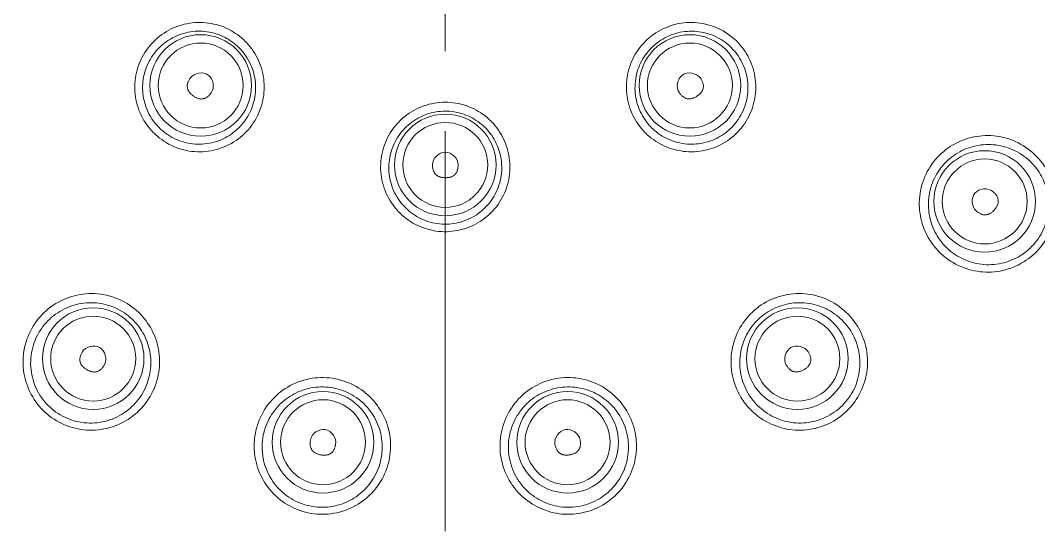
# Model space of a CAD drawing. Header units: millimetres. Extents: x 1435 to 2029, y -1230 to -810.
# Drawn here: x 1685.13 to 1716.94, y -926.41 to -910.5 of the extents above; entities that cross this region are included whole.
import ezdxf

# ---------------------------------------------------------------- set-up
doc = ezdxf.new("R2010")
doc.units = ezdxf.units.MM
doc.header["$LTSCALE"] = 10
doc.linetypes.add('CENTER', pattern=[2, 1.25, -0.25, 0.25, -0.25])
doc.layers.add('41', color=7, linetype='Continuous')
doc.layers.add('CL', color=1, linetype='CENTER')

msp = doc.modelspace()

# ---------------------------------------------------------------- linework, layer by layer
at = {"layer": '41', "color": 3, "linetype": 'Continuous', "lineweight": 5, "extrusion": (0, 0, -1)}
for centre, radius in [((-1698.40274, -902.01799), 39.1474), ((-1698.40274, -902.01799), 38.81921), ((-1698.40274, -902.01799), 38.46191), ((-1690.76154, -912.53521), 1.5866), ((-1706.04395, -912.53521), 1.5866), ((-1698.40274, -915.01799), 1.5866), ((-1715.25572, -916.15932), 1.5866), ((-1687.40274, -921.07055), 1.5866), ((-1709.40274, -921.07055), 1.5866), ((-1694.58248, -923.68376), 1.5866), ((-1702.223, -923.68376), 1.5866)]:
    msp.add_circle(centre, radius, dxfattribs=at)
at = {"layer": '41', "color": 3, "linetype": 'Continuous', "lineweight": 5}
for centre, radius in [((1698.40274, -902.01799), 38.84741), ((1690.76154, -912.53521), 1.32679), ((1706.04395, -912.53521), 1.32679), ((1698.40274, -915.01799), 1.32679), ((1715.25572, -916.15932), 1.32679), ((1687.40274, -921.07055), 1.32679), ((1709.40274, -921.07055), 1.32679), ((1694.58248, -923.68376), 1.32679), ((1702.223, -923.68376), 1.32679)]:
    msp.add_circle(centre, radius, dxfattribs=at)
at = {"layer": '41', "color": 7, "linetype": 'Continuous', "lineweight": 5, "extrusion": (0, 0, -1)}
msp.add_circle((-1698.40274, -902.01799), 38.82819, dxfattribs=at)
at = {"layer": '41', "color": 7, "linetype": 'Continuous', "lineweight": 5}
msp.add_circle((1698.40274, -902.01799), 38.69737, dxfattribs=at)
for points, degree, knots in [([(1710.80763, -861.43355), (1704.43785, -859.4729), (1697.70682, -859.05988), (1687.92136, -860.75512), (1684.77073, -861.68737), (1678.69198, -864.28703), (1675.79006, -865.95192), (1670.51201, -869.86368), (1668.07071, -872.16193), (1663.82125, -877.21594), (1662.01189, -879.9591), (1659.02718, -885.87989), (1657.88594, -889.00565), (1656.36149, -895.4016), (1655.96541, -898.7412), (1655.9695, -908.6206), (1657.55294, -915.22506), (1661.9922, -924.04122), (1663.84319, -926.8498), (1668.07896, -931.88137), (1670.48537, -934.15303), (1675.82524, -938.10922), (1678.6784, -939.74049), (1684.73708, -942.33594), (1687.95791, -943.28799), (1694.43301, -944.40824), (1697.76031, -944.59295), (1704.37607, -944.17223), (1707.6233, -943.58234), (1710.80817, -942.60197)], 3, [0, 0, 0, 0, 0.125, 0.125, 0.1875, 0.1875, 0.25, 0.25, 0.3125, 0.3125, 0.375, 0.375, 0.4375, 0.4375, 0.5, 0.5, 0.625, 0.625, 0.6875, 0.6875, 0.75, 0.75, 0.8125, 0.8125, 0.875, 0.875, 0.9375, 0.9375, 1, 1, 1, 1]), ([(1691.08514, -912.77033), (1690.84475, -913.09473), (1690.52642, -912.85882), (1690.20803, -912.62287), (1690.43793, -912.3001)], 2, [0, 0, 0, 0.5, 0.5, 1, 1, 1]), ([(1706.36756, -912.3001), (1706.6018, -912.62897), (1706.27907, -912.85882), (1705.95628, -913.08872), (1705.72034, -912.77033)], 2, [0, 0, 0, 0.5, 0.5, 1, 1, 1]), ([(1698.80274, -915.01799), (1698.79894, -915.42173), (1698.40274, -915.41799), (1698.00647, -915.41425), (1698.00274, -915.01799)], 2, [0, 0, 0, 0.5, 0.5, 1, 1, 1]), ([(1715.51284, -915.8529), (1715.81968, -916.11533), (1715.56214, -916.41643), (1715.30456, -916.71759), (1714.99861, -916.46574)], 2, [0, 0, 0, 0.5, 0.5, 1, 1, 1]), ([(1687.74915, -921.27055), (1687.54399, -921.6183), (1687.20274, -921.41696), (1686.86143, -921.21559), (1687.05633, -920.87055)], 2, [0, 0, 0, 0.5, 0.5, 1, 1, 1]), ([(1709.74915, -920.87055), (1709.94773, -921.2221), (1709.60274, -921.41696), (1709.25769, -921.61186), (1709.05633, -921.27055)], 2, [0, 0, 0, 0.5, 0.5, 1, 1, 1]), ([(1694.97641, -923.75322), (1694.90255, -924.15017), (1694.51302, -924.07769), (1694.12342, -924.00519), (1694.18856, -923.6143)], 2, [0, 0, 0, 0.5, 0.5, 1, 1, 1]), ([(1702.61693, -923.6143), (1702.68329, -924.01257), (1702.29246, -924.07769), (1701.90156, -924.14281), (1701.82908, -923.75322)], 2, [0, 0, 0, 0.5, 0.5, 1, 1, 1])]:
    msp.add_open_spline(points, degree=degree, knots=knots, dxfattribs=at)
at = {"layer": '41', "color": 3, "linetype": 'Continuous', "lineweight": 5}
for points, knots in [([(1730.13435, -927.32983), (1727.50598, -930.63116), (1724.45271, -933.46965), (1717.48903, -938.14516), (1713.66896, -939.92341), (1701.61907, -943.40742), (1692.83378, -943.15063), (1681.04048, -939.02241), (1677.27538, -937.00836), (1670.62627, -932.00246), (1667.64716, -928.93741), (1662.83208, -922.14946), (1660.92504, -918.32807), (1658.39607, -910.39283), (1657.73907, -906.19871), (1657.74274, -897.80204), (1658.41335, -893.55771), (1660.9641, -885.61714), (1662.8646, -881.82521), (1670.14191, -871.6132), (1677.08091, -866.38542), (1689.00801, -862.23172), (1693.10014, -861.48266), (1701.51783, -861.2585), (1705.66341, -861.7935), (1713.71948, -864.13161), (1717.53553, -865.91697), (1724.47376, -870.58562), (1727.56233, -873.4756), (1730.13487, -876.70681)], [0, 0, 0, 0, 0.0625, 0.0625, 0.125, 0.125, 0.25, 0.25, 0.3125, 0.3125, 0.375, 0.375, 0.4375, 0.4375, 0.5, 0.5, 0.5625, 0.5625, 0.625, 0.625, 0.75, 0.75, 0.8125, 0.8125, 0.875, 0.875, 0.9375, 0.9375, 1, 1, 1, 1]), ([(1729.36542, -877.33787), (1724.24212, -870.89578), (1717.19666, -866.14876), (1705.40494, -862.75058), (1701.3571, -862.23616), (1693.14841, -862.47134), (1689.1578, -863.20971), (1677.52705, -867.28659), (1670.7714, -872.39682), (1663.68855, -882.3734), (1661.84131, -886.07445), (1659.3653, -893.82577), (1658.71928, -897.98009), (1658.72811, -910.17906), (1661.31775, -918.32302), (1668.41489, -928.32004), (1671.2618, -931.25181), (1677.81644, -936.18764), (1681.39353, -938.10366), (1689.15107, -940.82491), (1693.15378, -941.56401), (1701.33659, -941.80004), (1705.41023, -941.2833), (1717.171, -937.89574), (1724.24173, -933.14069), (1729.36544, -926.6981)], [0, 0, 0, 0, 0.125, 0.125, 0.1875, 0.1875, 0.25, 0.25, 0.375, 0.375, 0.4375, 0.4375, 0.5, 0.5, 0.625, 0.625, 0.6875, 0.6875, 0.75, 0.75, 0.8125, 0.8125, 0.875, 0.875, 1, 1, 1, 1]), ([(1692.15467, -911.157), (1692.16736, -911.1697), (1692.17988, -911.18258), (1692.19223, -911.19562), (1692.34719, -911.35926), (1692.47607, -911.5518), (1692.5683, -911.75728), (1692.66064, -911.96302), (1692.71879, -912.18738), (1692.73808, -912.41186), (1692.75744, -912.63702), (1692.73824, -912.86848), (1692.6822, -913.08722), (1692.62595, -913.30673), (1692.53106, -913.51946), (1692.40538, -913.70791), (1692.2794, -913.89683), (1692.119, -914.06655), (1691.93744, -914.20301), (1691.75581, -914.33951), (1691.54798, -914.4465), (1691.33117, -914.51498), (1691.11478, -914.58332), (1690.88344, -914.61519), (1690.65643, -914.60779), (1690.43018, -914.60041), (1690.20196, -914.55382), (1689.99081, -914.4718), (1689.78036, -914.39004), (1689.58105, -914.27083), (1689.40945, -914.12405), (1689.31163, -914.04036), (1689.22143, -913.94686), (1689.14134, -913.8461), (1688.99349, -913.6601), (1688.8773, -913.44441), (1688.80329, -913.21881), (1688.73297, -913.00444), (1688.69862, -912.77513), (1688.70294, -912.54976), (1688.70729, -912.32363), (1688.75068, -912.09525), (1688.82945, -911.8834), (1688.90848, -911.67084), (1689.0253, -911.46907), (1689.17025, -911.29472), (1689.31547, -911.12005), (1689.49293, -910.96808), (1689.68798, -910.85146), (1689.88294, -910.73488), (1690.10087, -910.65041), (1690.32367, -910.60518), (1690.54591, -910.56007), (1690.77916, -910.55276), (1691.00396, -910.58401), (1691.22798, -910.61514), (1691.44983, -910.68543), (1691.65099, -910.78908), (1691.8358, -910.88431), (1692.00774, -911.00991), (1692.15467, -911.157)], [0, 0, 0, 0, 0.00419665, 0.00419665, 0.00419665, 0.05761547, 0.05761547, 0.05761547, 0.11109709, 0.11109709, 0.11109709, 0.16473977, 0.16473977, 0.16473977, 0.21857224, 0.21857224, 0.21857224, 0.27254067, 0.27254067, 0.27254067, 0.32653096, 0.32653096, 0.32653096, 0.3804184, 0.3804184, 0.3804184, 0.43412351, 0.43412351, 0.43412351, 0.4876477, 0.4876477, 0.4876477, 0.51786731, 0.51786731, 0.51786731, 0.57428174, 0.57428174, 0.57428174, 0.62780129, 0.62780129, 0.62780129, 0.6815045, 0.6815045, 0.6815045, 0.73538945, 0.73538945, 0.73538945, 0.78937875, 0.78937875, 0.78937875, 0.84334858, 0.84334858, 0.84334858, 0.89718329, 0.89718329, 0.89718329, 0.95082716, 0.95082716, 0.95082716, 1, 1, 1, 1]), ([(1707.50554, -911.15298), (1707.66103, -911.3075), (1707.79274, -911.48991), (1707.8905, -911.68612), (1707.99183, -911.88947), (1708.05937, -912.11322), (1708.08743, -912.33881), (1708.11547, -912.56415), (1708.10489, -912.79757), (1708.05644, -913.01963), (1708.00814, -913.24103), (1707.92083, -913.45726), (1707.80171, -913.65024), (1707.683, -913.84255), (1707.52941, -914.01709), (1707.35366, -914.1593), (1707.17836, -914.30116), (1706.97619, -914.41477), (1706.76391, -914.49074), (1706.55173, -914.56668), (1706.32362, -914.60711), (1706.09842, -914.60881), (1705.87281, -914.6105), (1705.64392, -914.57338), (1705.43057, -914.50061), (1705.21651, -914.4276), (1705.0122, -914.31672), (1704.83442, -914.17717), (1704.72364, -914.09022), (1704.62145, -913.99113), (1704.53114, -913.8831), (1704.38488, -913.70813), (1704.267, -913.50533), (1704.18736, -913.2916), (1704.10802, -913.0787), (1704.06443, -912.84904), (1704.06031, -912.62172), (1704.05619, -912.39479), (1704.0913, -912.1639), (1704.16285, -911.94829), (1704.23416, -911.7334), (1704.34365, -911.52775), (1704.48228, -911.34853), (1704.62045, -911.16992), (1704.79138, -911.01263), (1704.98089, -910.88975), (1705.17004, -910.76712), (1705.3829, -910.67538), (1705.60184, -910.62209), (1705.82085, -910.56878), (1706.05196, -910.55245), (1706.27612, -910.57434), (1706.50083, -910.59629), (1706.72471, -910.65722), (1706.9294, -910.75201), (1707.14179, -910.85037), (1707.33961, -910.98809), (1707.50554, -911.15298)], [0, 0, 0, 0, 0.05204299, 0.05204299, 0.05204299, 0.10603715, 0.10603715, 0.10603715, 0.15997459, 0.15997459, 0.15997459, 0.21375233, 0.21375233, 0.21375233, 0.26733818, 0.26733818, 0.26733818, 0.32078478, 0.32078478, 0.32078478, 0.3742054, 0.3742054, 0.3742054, 0.42772391, 0.42772391, 0.42772391, 0.48142135, 0.48142135, 0.48142135, 0.51458964, 0.51458964, 0.51458964, 0.56879234, 0.56879234, 0.56879234, 0.62278199, 0.62278199, 0.62278199, 0.67667691, 0.67667691, 0.67667691, 0.73039322, 0.73039322, 0.73039322, 0.78392616, 0.78392616, 0.78392616, 0.83735136, 0.83735136, 0.83735136, 0.89079065, 0.89079065, 0.89079065, 0.94435915, 0.94435915, 0.94435915, 1, 1, 1, 1]), ([(1691.95915, -911.35472), (1691.83155, -911.22723), (1691.6824, -911.11829), (1691.52214, -911.03551), (1691.34762, -910.94536), (1691.15525, -910.88399), (1690.96091, -910.85638), (1690.76562, -910.82863), (1690.56297, -910.83419), (1690.3697, -910.87247), (1690.17556, -910.91092), (1689.98553, -910.98344), (1689.81525, -911.08391), (1689.64454, -911.18464), (1689.48897, -911.31625), (1689.36137, -911.4678), (1689.23374, -911.61939), (1689.13057, -911.79512), (1689.06039, -911.9805), (1688.99032, -912.16558), (1688.95123, -912.36538), (1688.94644, -912.5634), (1688.94167, -912.761), (1688.97094, -912.96228), (1689.03196, -913.15052), (1689.09624, -913.34878), (1689.19779, -913.53847), (1689.32734, -913.70198), (1689.39754, -913.7906), (1689.47669, -913.87282), (1689.56258, -913.94637), (1689.71324, -914.07537), (1689.88843, -914.18002), (1690.07338, -914.25155), (1690.25889, -914.32329), (1690.45943, -914.36371), (1690.65807, -914.36952), (1690.85723, -914.37534), (1691.06006, -914.34654), (1691.24954, -914.28568), (1691.43915, -914.22478), (1691.62068, -914.13009), (1691.77902, -914.00962), (1691.93704, -913.8894), (1692.07636, -913.74019), (1692.18546, -913.57437), (1692.29406, -913.4093), (1692.37571, -913.22325), (1692.42365, -913.03147), (1692.47132, -912.84078), (1692.48695, -912.63923), (1692.46915, -912.44327), (1692.45144, -912.24829), (1692.40014, -912.05357), (1692.3193, -911.87501), (1692.23235, -911.68295), (1692.10842, -911.50384), (1691.95915, -911.35472)], [0, 0, 0, 0, 0.04882284, 0.04882284, 0.04882284, 0.10210927, 0.10210927, 0.10210927, 0.15565993, 0.15565993, 0.15565993, 0.20945414, 0.20945414, 0.20945414, 0.2633905, 0.2633905, 0.2633905, 0.31733913, 0.31733913, 0.31733913, 0.37120236, 0.37120236, 0.37120236, 0.42495175, 0.42495175, 0.42495175, 0.48165627, 0.48165627, 0.48165627, 0.51203836, 0.51203836, 0.51203836, 0.56585662, 0.56585662, 0.56585662, 0.61983931, 0.61983931, 0.61983931, 0.67396302, 0.67396302, 0.67396302, 0.72812081, 0.72812081, 0.72812081, 0.78216115, 0.78216115, 0.78216115, 0.8359501, 0.8359501, 0.8359501, 0.88942785, 0.88942785, 0.88942785, 0.94263566, 0.94263566, 0.94263566, 1, 1, 1, 1]), ([(1707.33014, -911.34478), (1707.32528, -911.34001), (1707.32039, -911.33527), (1707.31547, -911.33055), (1707.1726, -911.19352), (1707.00405, -911.07924), (1706.82371, -910.99723), (1706.64582, -910.91634), (1706.45163, -910.86465), (1706.25684, -910.84647), (1706.06209, -910.82829), (1705.86145, -910.84313), (1705.67131, -910.88991), (1705.48145, -910.93663), (1705.29689, -911.01647), (1705.13278, -911.12295), (1704.96838, -911.22963), (1704.82001, -911.36596), (1704.69985, -911.52071), (1704.57919, -911.67611), (1704.48365, -911.85436), (1704.42104, -912.04069), (1704.35812, -912.22794), (1704.3267, -912.42851), (1704.32924, -912.6258), (1704.3318, -912.82387), (1704.36864, -913.02409), (1704.43662, -913.20996), (1704.50501, -913.39695), (1704.60682, -913.5746), (1704.73355, -913.72811), (1704.81192, -913.82306), (1704.90075, -913.91024), (1704.99717, -913.98684), (1705.15212, -914.10995), (1705.33051, -914.20803), (1705.51767, -914.2729), (1705.70444, -914.33764), (1705.90508, -914.37106), (1706.10298, -914.37026), (1706.30067, -914.36946), (1706.50108, -914.33447), (1706.68749, -914.26811), (1706.87404, -914.2017), (1707.05175, -914.102), (1707.20569, -913.97735), (1707.36001, -913.8524), (1707.49476, -913.69887), (1707.59862, -913.52976), (1707.70281, -913.36012), (1707.77885, -913.17004), (1707.82047, -912.97558), (1707.86217, -912.78072), (1707.87048, -912.57601), (1707.84485, -912.37863), (1707.81924, -912.18131), (1707.759, -911.98582), (1707.66925, -911.8084), (1707.58281, -911.63753), (1707.46679, -911.47892), (1707.33014, -911.34478)], [0, 0, 0, 0, 0.00182878, 0.00182878, 0.00182878, 0.05572576, 0.05572576, 0.05572576, 0.10887275, 0.10887275, 0.10887275, 0.1620131, 0.1620131, 0.1620131, 0.2150791, 0.2150791, 0.2150791, 0.26824347, 0.26824347, 0.26824347, 0.32163543, 0.32163543, 0.32163543, 0.3752953, 0.3752953, 0.3752953, 0.42916653, 0.42916653, 0.42916653, 0.48337357, 0.48337357, 0.48337357, 0.51660065, 0.51660065, 0.51660065, 0.57046917, 0.57046917, 0.57046917, 0.62422819, 0.62422819, 0.62422819, 0.67793241, 0.67793241, 0.67793241, 0.73168197, 0.73168197, 0.73168197, 0.7855681, 0.7855681, 0.7855681, 0.83962035, 0.83962035, 0.83962035, 0.89378054, 0.89378054, 0.89378054, 0.94791783, 0.94791783, 0.94791783, 1, 1, 1, 1]), ([(1699.83239, -913.65223), (1699.83716, -913.65701), (1699.8419, -913.66181), (1699.84662, -913.66663), (1700.00458, -913.82809), (1700.13681, -914.0189), (1700.23253, -914.2233), (1700.32858, -914.42841), (1700.39052, -914.65283), (1700.4133, -914.87807), (1700.43614, -915.10393), (1700.42024, -915.33682), (1700.36689, -915.5575), (1700.31349, -915.77835), (1700.22111, -915.99306), (1700.09733, -916.18376), (1699.97373, -916.37417), (1699.81539, -916.54592), (1699.63541, -916.68459), (1699.456, -916.82282), (1699.25012, -916.93201), (1699.03486, -917.00297), (1698.82034, -917.07368), (1698.59059, -917.10837), (1698.3647, -917.10411), (1698.13929, -917.09986), (1697.91152, -917.05672), (1697.70023, -916.97831), (1697.48893, -916.8999), (1697.2883, -916.78406), (1697.11482, -916.64045), (1697.01214, -916.55545), (1696.91749, -916.45982), (1696.83359, -916.35634), (1696.68629, -916.17465), (1696.56938, -915.96409), (1696.49301, -915.7432), (1696.41896, -915.52898), (1696.3809, -915.2991), (1696.38194, -915.0725), (1696.38298, -914.84539), (1696.42333, -914.61532), (1696.49969, -914.40136), (1696.57605, -914.18738), (1696.69055, -913.9836), (1696.83376, -913.80701), (1696.97666, -913.63081), (1697.15211, -913.4768), (1697.34558, -913.35794), (1697.53839, -913.23948), (1697.75443, -913.15265), (1697.97573, -913.10476), (1698.19633, -913.05703), (1698.42826, -913.04667), (1698.65226, -913.07457), (1698.87591, -913.10242), (1699.09782, -913.16917), (1699.29965, -913.26923), (1699.49568, -913.36641), (1699.67795, -913.4975), (1699.83239, -913.65223)], [0, 0, 0, 0, 0.00157897, 0.00157897, 0.00157897, 0.05518604, 0.05518604, 0.05518604, 0.10898389, 0.10898389, 0.10898389, 0.16293291, 0.16293291, 0.16293291, 0.21692672, 0.21692672, 0.21692672, 0.27083824, 0.27083824, 0.27083824, 0.32457634, 0.32457634, 0.32457634, 0.37812684, 0.37812684, 0.37812684, 0.43155831, 0.43155831, 0.43155831, 0.48499086, 0.48499086, 0.48499086, 0.51632146, 0.51632146, 0.51632146, 0.57189933, 0.57189933, 0.57189933, 0.62574925, 0.62574925, 0.62574925, 0.67972551, 0.67972551, 0.67972551, 0.73370563, 0.73370563, 0.73370563, 0.78756823, 0.78756823, 0.78756823, 0.84124402, 0.84124402, 0.84124402, 0.89474636, 0.89474636, 0.89474636, 0.94816437, 0.94816437, 0.94816437, 1, 1, 1, 1]), ([(1699.64549, -913.8497), (1699.51073, -913.7159), (1699.35199, -913.60262), (1699.18141, -913.51868), (1699.00601, -913.43235), (1698.81337, -913.37479), (1698.61922, -913.35077), (1698.42486, -913.32672), (1698.22368, -913.33565), (1698.03223, -913.3768), (1697.84004, -913.41811), (1697.65238, -913.49302), (1697.48468, -913.59527), (1697.31615, -913.69803), (1697.16313, -913.83122), (1697.03818, -913.98373), (1696.9127, -914.13689), (1696.81206, -914.31375), (1696.74447, -914.49965), (1696.67673, -914.68595), (1696.64031, -914.88646), (1696.63817, -915.0846), (1696.63603, -915.28271), (1696.66809, -915.48391), (1696.73177, -915.67159), (1696.79753, -915.86544), (1696.89898, -916.05046), (1697.02728, -916.21023), (1697.10043, -916.30132), (1697.18309, -916.38556), (1697.27286, -916.46045), (1697.42464, -916.58708), (1697.6005, -916.68931), (1697.78585, -916.75853), (1697.97127, -916.82778), (1698.17135, -916.8659), (1698.36932, -916.86966), (1698.56773, -916.87342), (1698.76958, -916.84276), (1698.95786, -916.78031), (1699.14673, -916.71766), (1699.32725, -916.62127), (1699.48428, -916.49936), (1699.64168, -916.37717), (1699.77989, -916.22592), (1699.88741, -916.05843), (1699.99494, -915.8909), (1700.07479, -915.70244), (1700.12037, -915.50883), (1700.16584, -915.31571), (1700.1785, -915.11212), (1700.15731, -914.91489), (1700.13623, -914.71862), (1700.08106, -914.52326), (1699.99627, -914.34487), (1699.90948, -914.16228), (1699.78912, -913.9923), (1699.64549, -913.8497)], [0, 0, 0, 0, 0.05155704, 0.05155704, 0.05155704, 0.10461926, 0.10461926, 0.10461926, 0.15774512, 0.15774512, 0.15774512, 0.21107771, 0.21107771, 0.21107771, 0.26467814, 0.26467814, 0.26467814, 0.3185087, 0.3185087, 0.3185087, 0.37245837, 0.37245837, 0.37245837, 0.42639549, 0.42639549, 0.42639549, 0.48216028, 0.48216028, 0.48216028, 0.51362707, 0.51362707, 0.51362707, 0.56733092, 0.56733092, 0.56733092, 0.62105781, 0.62105781, 0.62105781, 0.67490567, 0.67490567, 0.67490567, 0.72892042, 0.72892042, 0.72892042, 0.78306252, 0.78306252, 0.78306252, 0.83721311, 0.83721311, 0.83721311, 0.89121902, 0.89121902, 0.89121902, 0.94495607, 0.94495607, 0.94495607, 1, 1, 1, 1]), ([(1717.05805, -914.96545), (1717.18556, -915.13711), (1717.28827, -915.33027), (1717.35925, -915.53234), (1717.4392, -915.75993), (1717.48075, -916.00494), (1717.48, -916.24678), (1717.47925, -916.48648), (1717.43689, -916.72977), (1717.35615, -916.95603), (1717.27622, -917.18001), (1717.15644, -917.39353), (1717.00675, -917.5786), (1716.85808, -917.76241), (1716.6758, -917.92323), (1716.47511, -918.04783), (1716.27453, -918.17236), (1716.05009, -918.26414), (1715.82026, -918.31596), (1715.58909, -918.36808), (1715.34618, -918.38123), (1715.11129, -918.35471), (1714.87411, -918.32794), (1714.63863, -918.26003), (1714.42393, -918.15678), (1714.2072, -918.05255), (1714.0057, -917.90947), (1713.8359, -917.73931), (1713.7235, -917.62668), (1713.6231, -917.50067), (1713.53839, -917.36584), (1713.41407, -917.16796), (1713.32127, -916.94644), (1713.26756, -916.71851), (1713.21233, -916.48414), (1713.19702, -916.23653), (1713.22333, -915.99656), (1713.24939, -915.75888), (1713.31704, -915.52206), (1713.42084, -915.30616), (1713.52367, -915.09231), (1713.66483, -914.89304), (1713.83259, -914.72508), (1713.99949, -914.55796), (1714.1973, -914.41721), (1714.40956, -914.31429), (1714.62216, -914.21121), (1714.85504, -914.14323), (1715.08913, -914.11556), (1715.32494, -914.08769), (1715.56838, -914.09993), (1715.79971, -914.15091), (1716.03337, -914.2024), (1716.26105, -914.29481), (1716.46429, -914.42038), (1716.66924, -914.54702), (1716.85498, -914.71087), (1717.00619, -914.89846), (1717.02391, -914.92044), (1717.04121, -914.94278), (1717.05805, -914.96545)], [0, 0, 0, 0, 0.04810977, 0.04810977, 0.04810977, 0.10247124, 0.10247124, 0.10247124, 0.15634892, 0.15634892, 0.15634892, 0.20967333, 0.20967333, 0.20967333, 0.26262238, 0.26262238, 0.26262238, 0.31553364, 0.31553364, 0.31553364, 0.36875501, 0.36875501, 0.36875501, 0.4225005, 0.4225005, 0.4225005, 0.47676092, 0.47676092, 0.47676092, 0.5123922, 0.5123922, 0.5123922, 0.56507063, 0.56507063, 0.56507063, 0.61929236, 0.61929236, 0.61929236, 0.67299028, 0.67299028, 0.67299028, 0.72617023, 0.72617023, 0.72617023, 0.77907239, 0.77907239, 0.77907239, 0.83205062, 0.83205062, 0.83205062, 0.88542175, 0.88542175, 0.88542175, 0.93933677, 0.93933677, 0.93933677, 0.99371548, 0.99371548, 0.99371548, 1, 1, 1, 1]), ([(1716.87045, -915.12711), (1716.85539, -915.10724), (1716.83995, -915.08767), (1716.82412, -915.06842), (1716.68909, -914.90415), (1716.52374, -914.76122), (1716.34172, -914.65137), (1716.16246, -914.54319), (1715.96218, -914.46418), (1715.75693, -914.4209), (1715.55417, -914.37816), (1715.34113, -914.36917), (1715.13488, -914.39506), (1714.93086, -914.42068), (1714.72805, -914.48113), (1714.54286, -914.57193), (1714.35838, -914.66237), (1714.18645, -914.78539), (1714.04116, -914.93113), (1713.89521, -915.07754), (1713.77218, -915.25089), (1713.68215, -915.43686), (1713.59113, -915.62489), (1713.53132, -915.831), (1713.50739, -916.038), (1713.48315, -916.24763), (1713.495, -916.464), (1713.54153, -916.66912), (1713.58696, -916.86935), (1713.66654, -917.06419), (1713.7738, -917.23864), (1713.84712, -917.35788), (1713.93427, -917.46949), (1714.03207, -917.56946), (1714.18024, -917.72092), (1714.35661, -917.84876), (1714.5468, -917.94243), (1714.73569, -918.03547), (1714.94336, -918.09734), (1715.15291, -918.12267), (1715.36077, -918.1478), (1715.57616, -918.13764), (1715.78133, -918.0926), (1715.98547, -918.04778), (1716.18511, -917.96717), (1716.36347, -917.85714), (1716.54199, -917.74702), (1716.70416, -917.60433), (1716.83618, -917.44106), (1716.9691, -917.27668), (1717.0752, -917.08676), (1717.14552, -916.88766), (1717.21654, -916.68662), (1717.25313, -916.47046), (1717.25252, -916.25785), (1717.2519, -916.04354), (1717.21352, -915.82671), (1717.14107, -915.62577), (1717.07685, -915.44765), (1716.98455, -915.27772), (1716.87045, -915.12711)], [0, 0, 0, 0, 0.00630824, 0.00630824, 0.00630824, 0.0608922, 0.0608922, 0.0608922, 0.11462827, 0.11462827, 0.11462827, 0.16770445, 0.16770445, 0.16770445, 0.22020278, 0.22020278, 0.22020278, 0.27250274, 0.27250274, 0.27250274, 0.32505, 0.32505, 0.32505, 0.37818778, 0.37818778, 0.37818778, 0.43201079, 0.43201079, 0.43201079, 0.48450496, 0.48450496, 0.48450496, 0.52012733, 0.52012733, 0.52012733, 0.57452778, 0.57452778, 0.57452778, 0.62855491, 0.62855491, 0.62855491, 0.68214606, 0.68214606, 0.68214606, 0.73547367, 0.73547367, 0.73547367, 0.78885909, 0.78885909, 0.78885909, 0.84262203, 0.84262203, 0.84262203, 0.8969197, 0.8969197, 0.8969197, 0.95164884, 0.95164884, 0.95164884, 1, 1, 1, 1]), ([(1689.47648, -921.21547), (1689.47642, -921.21798), (1689.47636, -921.2205), (1689.47629, -921.22301), (1689.47002, -921.4621), (1689.42247, -921.70307), (1689.33775, -921.92634), (1689.2523, -922.15153), (1689.12669, -922.3649), (1688.97126, -922.54889), (1688.81529, -922.73351), (1688.62495, -922.89367), (1688.41593, -923.01579), (1688.2076, -923.13751), (1687.97489, -923.22481), (1687.73726, -923.26998), (1687.50169, -923.31475), (1687.25468, -923.31932), (1687.01711, -923.28294), (1686.78196, -923.24694), (1686.5495, -923.1698), (1686.33931, -923.05785), (1686.13062, -922.94669), (1685.93811, -922.79817), (1685.7777, -922.62467), (1685.61743, -922.45133), (1685.48479, -922.24835), (1685.39037, -922.0325), (1685.29542, -921.81545), (1685.23651, -921.57949), (1685.21804, -921.3439), (1685.2069, -921.20188), (1685.21006, -921.05816), (1685.22734, -920.91694), (1685.25724, -920.67259), (1685.33091, -920.4303), (1685.44185, -920.21085), (1685.55068, -919.99557), (1685.69835, -919.79624), (1685.87276, -919.62938), (1686.04739, -919.46229), (1686.2537, -919.32315), (1686.4746, -919.22386), (1686.69431, -919.1251), (1686.93462, -919.06305), (1687.17532, -919.04334), (1687.41372, -919.02382), (1687.65917, -919.04532), (1687.89094, -919.10632), (1688.12049, -919.16675), (1688.34298, -919.26761), (1688.53978, -919.40054), (1688.73553, -919.53276), (1688.91124, -919.70034), (1689.05254, -919.8893), (1689.19401, -920.07848), (1689.30487, -920.29425), (1689.37638, -920.51883), (1689.44765, -920.74265), (1689.4818, -920.9812), (1689.47648, -921.21547)], [0, 0, 0, 0, 0.0005586, 0.0005586, 0.0005586, 0.05443713, 0.05443713, 0.05443713, 0.10878842, 0.10878842, 0.10878842, 0.16333438, 0.16333438, 0.16333438, 0.21770294, 0.21770294, 0.21770294, 0.27159742, 0.27159742, 0.27159742, 0.32493614, 0.32493614, 0.32493614, 0.37788628, 0.37788628, 0.37788628, 0.43078089, 0.43078089, 0.43078089, 0.48397087, 0.48397087, 0.48397087, 0.51574666, 0.51574666, 0.51574666, 0.57127941, 0.57127941, 0.57127941, 0.62572509, 0.62572509, 0.62572509, 0.68025216, 0.68025216, 0.68025216, 0.73449023, 0.73449023, 0.73449023, 0.78820274, 0.78820274, 0.78820274, 0.84139094, 0.84139094, 0.84139094, 0.8942861, 0.8942861, 0.8942861, 0.94723992, 0.94723992, 0.94723992, 1, 1, 1, 1]), ([(1711.18126, -919.91312), (1711.31491, -920.09598), (1711.42046, -920.30273), (1711.49015, -920.5183), (1711.56451, -920.74828), (1711.59992, -920.99455), (1711.59315, -921.23658), (1711.58641, -921.47765), (1711.53759, -921.72127), (1711.45041, -921.94679), (1711.36401, -922.17028), (1711.2375, -922.38225), (1711.08126, -922.5646), (1710.92658, -922.74513), (1710.73846, -922.90165), (1710.53259, -923.02093), (1710.32808, -923.13943), (1710.10042, -923.22446), (1709.86852, -923.2691), (1709.63666, -923.31373), (1709.39424, -923.31924), (1709.16106, -923.2855), (1708.92645, -923.25156), (1708.69482, -923.17701), (1708.48486, -923.06826), (1708.27283, -922.95845), (1708.07711, -922.8108), (1707.91343, -922.63753), (1707.80884, -922.52682), (1707.71566, -922.40426), (1707.63695, -922.27395), (1707.51324, -922.06913), (1707.4231, -921.84025), (1707.37398, -921.60589), (1707.3244, -921.36937), (1707.31527, -921.12069), (1707.34771, -920.88069), (1707.37994, -920.64211), (1707.45419, -920.40543), (1707.56457, -920.19077), (1707.67386, -919.97822), (1707.82166, -919.78133), (1707.99571, -919.61689), (1708.16815, -919.45398), (1708.37114, -919.31841), (1708.58776, -919.22153), (1708.80335, -919.12512), (1709.03836, -919.06437), (1709.27334, -919.04411), (1709.50877, -919.0238), (1709.75059, -919.04354), (1709.97914, -919.10136), (1710.20942, -919.15961), (1710.43249, -919.25808), (1710.63038, -919.38842), (1710.84236, -919.52804), (1711.03169, -919.7085), (1711.18126, -919.91312)], [0, 0, 0, 0, 0.05103339, 0.05103339, 0.05103339, 0.10557878, 0.10557878, 0.10557878, 0.15991187, 0.15991187, 0.15991187, 0.213752, 0.213752, 0.213752, 0.26704222, 0.26704222, 0.26704222, 0.31997106, 0.31997106, 0.31997106, 0.37288023, 0.37288023, 0.37288023, 0.42611407, 0.42611407, 0.42611407, 0.47987708, 0.47987708, 0.47987708, 0.51394455, 0.51394455, 0.51394455, 0.56794031, 0.56794031, 0.56794031, 0.62245534, 0.62245534, 0.62245534, 0.67665073, 0.67665073, 0.67665073, 0.73030941, 0.73030941, 0.73030941, 0.78345729, 0.78345729, 0.78345729, 0.83634333, 0.83634333, 0.83634333, 0.88932302, 0.88932302, 0.88932302, 0.94270765, 0.94270765, 0.94270765, 1, 1, 1, 1]), ([(1689.20265, -921.22541), (1689.20545, -921.02048), (1689.17392, -920.81208), (1689.11015, -920.61663), (1689.04638, -920.42119), (1688.94864, -920.23353), (1688.82446, -920.06892), (1688.70071, -919.90487), (1688.54735, -919.75933), (1688.37672, -919.64426), (1688.20524, -919.52862), (1688.01165, -919.44063), (1687.81193, -919.38745), (1687.60995, -919.33367), (1687.39613, -919.31401), (1687.18825, -919.32976), (1686.97771, -919.34572), (1686.7674, -919.39843), (1686.57473, -919.48309), (1686.38028, -919.56852), (1686.19837, -919.68885), (1686.04387, -919.8338), (1685.889, -919.97911), (1685.7574, -920.15318), (1685.65979, -920.34162), (1685.55999, -920.53431), (1685.49294, -920.74756), (1685.46464, -920.96304), (1685.44825, -921.08781), (1685.44439, -921.21494), (1685.45326, -921.34067), (1685.46799, -921.54949), (1685.5188, -921.759), (1685.6019, -921.95188), (1685.6846, -922.14384), (1685.80162, -922.32457), (1685.94346, -922.47883), (1686.08548, -922.63328), (1686.25639, -922.76548), (1686.44177, -922.86414), (1686.62847, -922.96351), (1686.83515, -923.03166), (1687.04404, -923.06293), (1687.25499, -923.0945), (1687.47423, -923.08938), (1687.68292, -923.0484), (1687.89323, -923.00709), (1688.09885, -922.92823), (1688.2824, -922.81893), (1688.46623, -922.70948), (1688.63315, -922.56644), (1688.76934, -922.40204), (1688.9047, -922.23864), (1689.01349, -922.04964), (1689.08679, -921.85055), (1689.15995, -921.65182), (1689.19975, -921.43758), (1689.20265, -921.22541)], [0, 0, 0, 0, 0.05245674, 0.05245674, 0.05245674, 0.10492218, 0.10492218, 0.10492218, 0.15721054, 0.15721054, 0.15721054, 0.20976635, 0.20976635, 0.20976635, 0.26292382, 0.26292382, 0.26292382, 0.31677161, 0.31677161, 0.31677161, 0.3711209, 0.3711209, 0.3711209, 0.42560022, 0.42560022, 0.42560022, 0.4813467, 0.4813467, 0.4813467, 0.51330419, 0.51330419, 0.51330419, 0.56686647, 0.56686647, 0.56686647, 0.62017834, 0.62017834, 0.62017834, 0.67356479, 0.67356479, 0.67356479, 0.72734113, 0.72734113, 0.72734113, 0.78165342, 0.78165342, 0.78165342, 0.83638544, 0.83638544, 0.83638544, 0.89119118, 0.89119118, 0.89119118, 0.9456448, 0.9456448, 0.9456448, 1, 1, 1, 1]), ([(1710.98252, -920.08106), (1710.9748, -920.07072), (1710.96698, -920.06046), (1710.95905, -920.05028), (1710.82922, -919.88357), (1710.66876, -919.73692), (1710.49065, -919.62253), (1710.31741, -919.51127), (1710.12289, -919.42757), (1709.9223, -919.37839), (1709.72255, -919.32941), (1709.51148, -919.31342), (1709.30602, -919.33208), (1709.10143, -919.35066), (1708.89692, -919.40413), (1708.70916, -919.48835), (1708.52062, -919.57292), (1708.34384, -919.69081), (1708.19334, -919.83228), (1708.04122, -919.97528), (1707.91175, -920.14632), (1707.81544, -920.33099), (1707.71789, -920.51805), (1707.65162, -920.7243), (1707.62174, -920.93243), (1707.59158, -921.1426), (1707.59764, -921.36055), (1707.63908, -921.56821), (1707.68029, -921.77475), (1707.75759, -921.97677), (1707.86459, -922.15796), (1707.93285, -922.27355), (1708.01398, -922.38242), (1708.10529, -922.48093), (1708.24847, -922.6354), (1708.42035, -922.76746), (1708.60704, -922.86606), (1708.79222, -922.96386), (1708.99705, -923.03137), (1709.2048, -923.06266), (1709.41147, -923.09377), (1709.62673, -923.08985), (1709.83264, -923.05086), (1710.03867, -923.01185), (1710.24109, -922.93661), (1710.42272, -922.83136), (1710.60556, -922.72542), (1710.7725, -922.58607), (1710.90934, -922.42536), (1711.04753, -922.26308), (1711.15898, -922.07438), (1711.23446, -921.87568), (1711.31055, -921.67537), (1711.35227, -921.45917), (1711.35652, -921.24564), (1711.36077, -921.03163), (1711.32753, -920.81423), (1711.25989, -920.61166), (1711.19666, -920.42228), (1711.10189, -920.24102), (1710.98252, -920.08106)], [0, 0, 0, 0, 0.00326598, 0.00326598, 0.00326598, 0.0575067, 0.0575067, 0.0575067, 0.11023128, 0.11023128, 0.11023128, 0.16274412, 0.16274412, 0.16274412, 0.21503714, 0.21503714, 0.21503714, 0.26755661, 0.26755661, 0.26755661, 0.32065453, 0.32065453, 0.32065453, 0.37444694, 0.37444694, 0.37444694, 0.42876907, 0.42876907, 0.42876907, 0.48278448, 0.48278448, 0.48278448, 0.51695837, 0.51695837, 0.51695837, 0.57100286, 0.57100286, 0.57100286, 0.62460866, 0.62460866, 0.62460866, 0.67793799, 0.67793799, 0.67793799, 0.73130803, 0.73130803, 0.73130803, 0.78504249, 0.78504249, 0.78504249, 0.83930963, 0.83930963, 0.83930963, 0.8940195, 0.8940195, 0.8940195, 0.94884324, 0.94884324, 0.94884324, 1, 1, 1, 1]), ([(1696.69348, -923.82645), (1696.69034, -924.05499), (1696.64968, -924.28576), (1696.57451, -924.50161), (1696.49503, -924.72984), (1696.3747, -924.94753), (1696.22333, -925.1364), (1696.07242, -925.32472), (1695.8864, -925.48963), (1695.68068, -925.61695), (1695.4767, -925.74319), (1695.24763, -925.83598), (1695.0127, -925.88713), (1694.78016, -925.93776), (1694.53538, -925.94899), (1694.29894, -925.9197), (1694.06423, -925.89064), (1693.83124, -925.82086), (1693.61929, -925.71625), (1693.4076, -925.61177), (1693.21109, -925.46971), (1693.04567, -925.30196), (1692.87937, -925.13331), (1692.73994, -924.93414), (1692.63839, -924.72083), (1692.53586, -924.50549), (1692.46913, -924.26989), (1692.4433, -924.03327), (1692.42692, -923.88311), (1692.42651, -923.73045), (1692.44205, -923.58029), (1692.46678, -923.34137), (1692.53313, -923.1035), (1692.63573, -922.88618), (1692.73893, -922.66762), (1692.88169, -922.46381), (1693.05234, -922.29197), (1693.22214, -922.121), (1693.42431, -921.97694), (1693.64205, -921.87228), (1693.85771, -921.76861), (1694.09469, -921.70074), (1694.33304, -921.67468), (1694.56908, -921.64888), (1694.81304, -921.66338), (1695.04449, -921.71707), (1695.27463, -921.77046), (1695.49873, -921.86404), (1695.69835, -921.98993), (1695.89814, -922.11593), (1696.07887, -922.27771), (1696.22601, -922.46179), (1696.37417, -922.64716), (1696.49234, -922.86016), (1696.57126, -923.08333), (1696.65503, -923.32025), (1696.69693, -923.5756), (1696.69348, -923.82645)], [0, 0, 0, 0, 0.0515053, 0.0515053, 0.0515053, 0.10605043, 0.10605043, 0.10605043, 0.16043674, 0.16043674, 0.16043674, 0.21435971, 0.21435971, 0.21435971, 0.26772481, 0.26772481, 0.26772481, 0.32068774, 0.32068774, 0.32068774, 0.37357642, 0.37357642, 0.37357642, 0.42674461, 0.42674461, 0.42674461, 0.48042473, 0.48042473, 0.48042473, 0.51420276, 0.51420276, 0.51420276, 0.5684101, 0.5684101, 0.5684101, 0.6229435, 0.6229435, 0.6229435, 0.67720482, 0.67720482, 0.67720482, 0.73094733, 0.73094733, 0.73094733, 0.78415935, 0.78415935, 0.78415935, 0.83706242, 0.83706242, 0.83706242, 0.89000571, 0.89000571, 0.89000571, 0.94331613, 0.94331613, 0.94331613, 1, 1, 1, 1]), ([(1703.97363, -922.55268), (1704.11445, -922.74905), (1704.22286, -922.97244), (1704.29006, -923.20421), (1704.35664, -923.43381), (1704.38462, -923.6779), (1704.37169, -923.91668), (1704.35863, -924.15803), (1704.30336, -924.40063), (1704.21023, -924.62415), (1704.11749, -924.84671), (1703.98457, -925.05656), (1703.82235, -925.23577), (1703.66162, -925.41334), (1703.46759, -925.56577), (1703.25645, -925.67993), (1703.04741, -925.79296), (1702.81578, -925.8716), (1702.58095, -925.90915), (1702.3476, -925.94647), (1702.10465, -925.94426), (1701.87221, -925.90284), (1701.63974, -925.86143), (1701.41143, -925.7797), (1701.20581, -925.66465), (1700.99888, -925.54886), (1700.80929, -925.39621), (1700.65219, -925.21938), (1700.55666, -925.11186), (1700.47168, -924.99414), (1700.39974, -924.8698), (1700.27693, -924.65752), (1700.19, -924.42071), (1700.14625, -924.17962), (1700.10314, -923.94213), (1700.10069, -923.69387), (1700.13922, -923.45538), (1700.17777, -923.21683), (1700.25843, -922.98142), (1700.37478, -922.76903), (1700.49041, -922.55795), (1700.64455, -922.3637), (1700.82451, -922.20296), (1701.00268, -922.0438), (1701.21115, -921.91306), (1701.43249, -921.82199), (1701.65179, -921.73176), (1701.8898, -921.67799), (1702.12665, -921.66519), (1702.36244, -921.65244), (1702.60357, -921.67994), (1702.83018, -921.74521), (1703.05728, -921.81063), (1703.27601, -921.91572), (1703.46868, -922.05161), (1703.6627, -922.18845), (1703.8356, -922.3602), (1703.97363, -922.55268)], [0, 0, 0, 0, 0.054467, 0.054467, 0.054467, 0.10840691, 0.10840691, 0.10840691, 0.16294959, 0.16294959, 0.16294959, 0.2172616, 0.2172616, 0.2172616, 0.27107144, 0.27107144, 0.27107144, 0.32433552, 0.32433552, 0.32433552, 0.37725344, 0.37725344, 0.37725344, 0.43017093, 0.43017093, 0.43017093, 0.48342825, 0.48342825, 0.48342825, 0.5155258, 0.5155258, 0.5155258, 0.57085635, 0.57085635, 0.57085635, 0.62533804, 0.62533804, 0.62533804, 0.67984337, 0.67984337, 0.67984337, 0.73401244, 0.73401244, 0.73401244, 0.78763982, 0.78763982, 0.78763982, 0.84076459, 0.84076459, 0.84076459, 0.89364469, 0.89364469, 0.89364469, 0.94663705, 0.94663705, 0.94663705, 1, 1, 1, 1]), ([(1696.43174, -923.84103), (1696.43178, -923.83015), (1696.43173, -923.81927), (1696.43158, -923.8084), (1696.42875, -923.59795), (1696.38967, -923.38499), (1696.31725, -923.18691), (1696.24651, -922.99343), (1696.14209, -922.80902), (1696.01194, -922.64849), (1695.88249, -922.48884), (1695.72411, -922.34861), (1695.54929, -922.23935), (1695.37501, -922.13042), (1695.1797, -922.04938), (1694.97917, -922.00299), (1694.77758, -921.95635), (1694.56523, -921.94347), (1694.35962, -921.96531), (1694.15167, -921.98741), (1693.94487, -922.04564), (1693.75633, -922.13483), (1693.56538, -922.22517), (1693.38782, -922.34975), (1693.2382, -922.49787), (1693.08723, -922.64731), (1692.96046, -922.82483), (1692.86813, -923.01555), (1692.77597, -923.2059), (1692.71556, -923.41459), (1692.69173, -923.6246), (1692.67671, -923.75693), (1692.67579, -923.89161), (1692.68901, -924.02423), (1692.70989, -924.23362), (1692.76712, -924.44249), (1692.85633, -924.63367), (1692.94484, -924.82333), (1693.06727, -925.00073), (1693.21389, -925.15104), (1693.35986, -925.30066), (1693.53384, -925.42752), (1693.72152, -925.52076), (1693.90949, -925.61414), (1694.11647, -925.67638), (1694.32494, -925.70209), (1694.53493, -925.728), (1694.7524, -925.71758), (1694.9587, -925.6719), (1695.16703, -925.62578), (1695.36995, -925.54241), (1695.55014, -925.42932), (1695.7317, -925.31539), (1695.8954, -925.16806), (1696.02761, -925.00023), (1696.15997, -924.83221), (1696.26453, -924.63892), (1696.33278, -924.43668), (1696.39715, -924.24592), (1696.43097, -924.04234), (1696.43174, -923.84103)], [0, 0, 0, 0, 0.0027528, 0.0027528, 0.0027528, 0.05676566, 0.05676566, 0.05676566, 0.10950002, 0.10950002, 0.10950002, 0.16195222, 0.16195222, 0.16195222, 0.21424992, 0.21424992, 0.21424992, 0.26683618, 0.26683618, 0.26683618, 0.32003541, 0.32003541, 0.32003541, 0.37392182, 0.37392182, 0.37392182, 0.42829396, 0.42829396, 0.42829396, 0.48254969, 0.48254969, 0.48254969, 0.51644744, 0.51644744, 0.51644744, 0.57042481, 0.57042481, 0.57042481, 0.62397355, 0.62397355, 0.62397355, 0.67728605, 0.67728605, 0.67728605, 0.73069085, 0.73069085, 0.73069085, 0.78449829, 0.78449829, 0.78449829, 0.83884246, 0.83884246, 0.83884246, 0.89359346, 0.89359346, 0.89359346, 0.94839685, 0.94839685, 0.94839685, 1, 1, 1, 1]), ([(1703.76247, -922.72453), (1703.64013, -922.55722), (1703.4876, -922.40818), (1703.31681, -922.28963), (1703.14781, -922.17232), (1702.95642, -922.08176), (1702.75785, -922.02558), (1702.5602, -921.96966), (1702.35014, -921.94632), (1702.14467, -921.95769), (1701.93844, -921.96911), (1701.73124, -922.01582), (1701.54011, -922.09394), (1701.34696, -922.17289), (1701.16489, -922.28609), (1701.00886, -922.4239), (1700.85081, -922.56349), (1700.71506, -922.7322), (1700.61259, -922.91569), (1700.50909, -923.10104), (1700.43661, -923.30662), (1700.40084, -923.51527), (1700.36493, -923.72467), (1700.36497, -923.94294), (1700.4008, -924.15213), (1700.43729, -924.36518), (1700.51198, -924.57482), (1700.61866, -924.76312), (1700.68126, -924.87363), (1700.75551, -924.97838), (1700.83923, -925.07416), (1700.97708, -925.23188), (1701.14413, -925.36836), (1701.32691, -925.47205), (1701.50869, -925.57518), (1701.71104, -925.64867), (1701.91725, -925.68609), (1702.12351, -925.72352), (1702.33939, -925.72585), (1702.54664, -925.69274), (1702.75521, -925.65942), (1702.96094, -925.58924), (1703.14626, -925.48834), (1703.33338, -925.38646), (1703.50505, -925.25036), (1703.64673, -925.09202), (1703.7896, -924.93236), (1703.9061, -924.74555), (1703.98666, -924.54778), (1704.06742, -924.3495), (1704.11438, -924.1346), (1704.12391, -923.92122), (1704.13338, -923.70892), (1704.10609, -923.49223), (1704.04433, -923.28898), (1703.98323, -923.08788), (1703.88674, -922.89448), (1703.76247, -922.72453)], [0, 0, 0, 0, 0.05308883, 0.05308883, 0.05308883, 0.10561771, 0.10561771, 0.10561771, 0.15790418, 0.15790418, 0.15790418, 0.21039467, 0.21039467, 0.21039467, 0.26345009, 0.26345009, 0.26345009, 0.31720096, 0.31720096, 0.31720096, 0.37149657, 0.37149657, 0.37149657, 0.425983, 0.425983, 0.425983, 0.4815039, 0.4815039, 0.4815039, 0.513776, 0.513776, 0.513776, 0.56739664, 0.56739664, 0.56739664, 0.62072749, 0.62072749, 0.62072749, 0.67408092, 0.67408092, 0.67408092, 0.7277844, 0.7277844, 0.7277844, 0.78201766, 0.78201766, 0.78201766, 0.83670495, 0.83670495, 0.83670495, 0.89152723, 0.89152723, 0.89152723, 0.94605847, 0.94605847, 0.94605847, 1, 1, 1, 1])]:
    msp.add_open_spline(points, degree=3, knots=knots, dxfattribs=at)
at = {"layer": '41', "color": 7, "linetype": 'Continuous', "lineweight": 5}
for points in [[(1691.08514, -912.77033), (1691.14669, -912.68561), (1691.18335, -912.46503), (1691.02465, -912.17306), (1690.69794, -912.11235), (1690.49948, -912.21538), (1690.43793, -912.3001)], [(1706.36756, -912.3001), (1706.30601, -912.21538), (1706.10755, -912.11235), (1705.78084, -912.17306), (1705.62214, -912.46503), (1705.65879, -912.68561), (1705.72034, -912.77033)], [(1698.80274, -915.01799), (1698.80274, -914.91327), (1698.70274, -914.71327), (1698.40274, -914.57035), (1698.10274, -914.71327), (1698.00274, -914.91327), (1698.00274, -915.01799)], [(1715.51284, -915.8529), (1715.43262, -915.78559), (1715.21513, -915.73364), (1714.91281, -915.87158), (1714.82946, -916.19326), (1714.91839, -916.39843), (1714.99861, -916.46574)], [(1687.74915, -921.27055), (1687.80151, -921.17986), (1687.81491, -920.95666), (1687.62656, -920.68288), (1687.2953, -920.65666), (1687.10869, -920.77986), (1687.05633, -920.87055)], [(1709.74915, -920.87055), (1709.69679, -920.77986), (1709.51019, -920.65666), (1709.17892, -920.68288), (1708.99058, -920.95666), (1709.00397, -921.17986), (1709.05633, -921.27055)], [(1694.97641, -923.75322), (1694.99459, -923.65009), (1694.93084, -923.43577), (1694.66022, -923.24292), (1694.33996, -923.33158), (1694.20674, -923.51118), (1694.18856, -923.6143)], [(1702.61693, -923.6143), (1702.59874, -923.51118), (1702.46553, -923.33158), (1702.14527, -923.24292), (1701.87465, -923.43577), (1701.8109, -923.65009), (1701.82908, -923.75322)]]:
    msp.add_open_spline(points, degree=3, dxfattribs=at)
at = {"layer": 'CL', "lineweight": 5}
msp.add_line((1698.40274, -946.46678), (1698.40274, -857.5695), dxfattribs=at)

doc.saveas('drawing.dxf')
